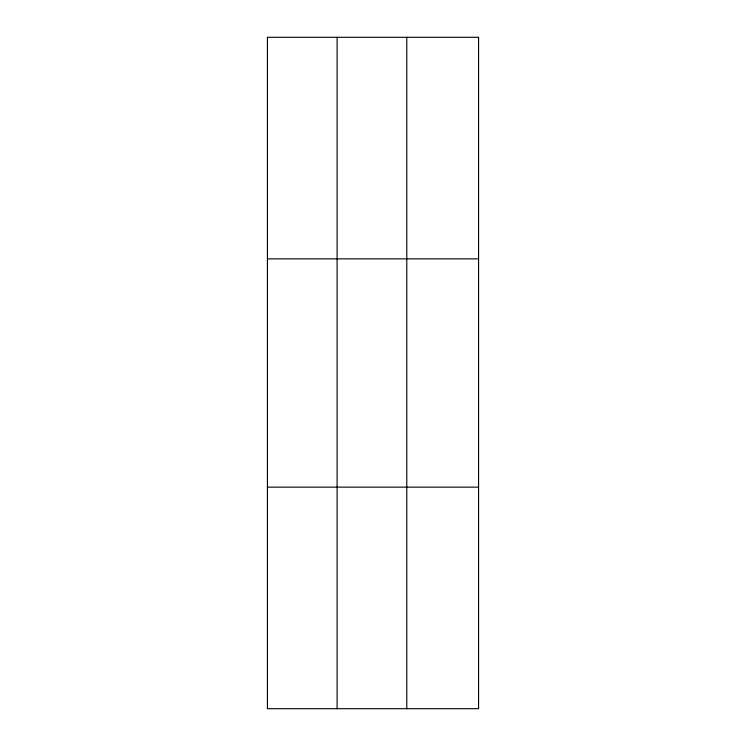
<?xml version="1.0" encoding="UTF-8"?>
<svg xmlns="http://www.w3.org/2000/svg" width="746" height="746" viewBox="0 0 746 746"><rect width="100%" height="100%" fill="white"/><g stroke="black" fill="none" stroke-linecap="round" stroke-linejoin="round"><path stroke-width="1.12" d="M337.108 37.3L337.108 708.7M406.784 37.3L406.784 708.7M267.432 258.862L478.568 258.862M267.432 487.138L478.568 487.138M478.568 37.3L478.568 708.7L267.432 708.7L267.432 37.3L478.568 37.3"/></g></svg>
